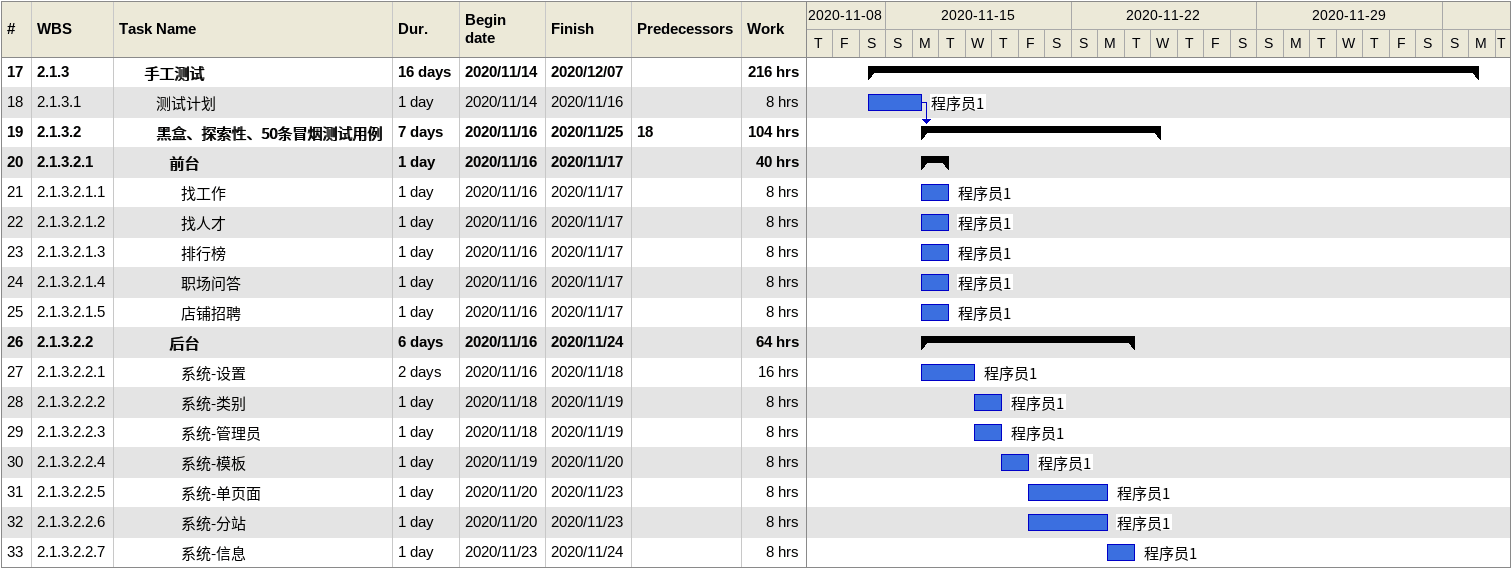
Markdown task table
| ID | WBS | Task | Duration | Start | Finish | Predecessors | Resources | Work (h) |
|---|---|---|---|---|---|---|---|---|
| 17 | 2.1.3 | **手工测试** | 16d | 2020-11-14 | 2020-12-07 |  |  | 216 |
| 18 | 2.1.3.1 | 测试计划 | 1d | 2020-11-14 | 2020-11-16 |  | 程序员1 | 8 |
| 19 | 2.1.3.2 | **黑盒、探索性、50条冒烟测试用例** | 7d | 2020-11-16 | 2020-11-25 | 18 |  | 104 |
| 20 | 2.1.3.2.1 | **前台** | 1d | 2020-11-16 | 2020-11-17 |  |  | 40 |
| 21 | 2.1.3.2.1.1 | 找工作 | 1d | 2020-11-16 | 2020-11-17 |  | 程序员1 | 8 |
| 22 | 2.1.3.2.1.2 | 找人才 | 1d | 2020-11-16 | 2020-11-17 |  | 程序员1 | 8 |
| 23 | 2.1.3.2.1.3 | 排行榜 | 1d | 2020-11-16 | 2020-11-17 |  | 程序员1 | 8 |
| 24 | 2.1.3.2.1.4 | 职场问答 | 1d | 2020-11-16 | 2020-11-17 |  | 程序员1 | 8 |
| 25 | 2.1.3.2.1.5 | 店铺招聘 | 1d | 2020-11-16 | 2020-11-17 |  | 程序员1 | 8 |
| 26 | 2.1.3.2.2 | **后台** | 6d | 2020-11-16 | 2020-11-24 |  |  | 64 |
| 27 | 2.1.3.2.2.1 | 系统-设置 | 2d | 2020-11-16 | 2020-11-18 |  | 程序员1 | 16 |
| 28 | 2.1.3.2.2.2 | 系统-类别 | 1d | 2020-11-18 | 2020-11-19 |  | 程序员1 | 8 |
| 29 | 2.1.3.2.2.3 | 系统-管理员 | 1d | 2020-11-18 | 2020-11-19 |  | 程序员1 | 8 |
| 30 | 2.1.3.2.2.4 | 系统-模板 | 1d | 2020-11-19 | 2020-11-20 |  | 程序员1 | 8 |
| 31 | 2.1.3.2.2.5 | 系统-单页面 | 1d | 2020-11-20 | 2020-11-23 |  | 程序员1 | 8 |
| 32 | 2.1.3.2.2.6 | 系统-分站 | 1d | 2020-11-20 | 2020-11-23 |  | 程序员1 | 8 |
| 33 | 2.1.3.2.2.7 | 系统-信息 | 1d | 2020-11-23 | 2020-11-24 |  | 程序员1 | 8 |
